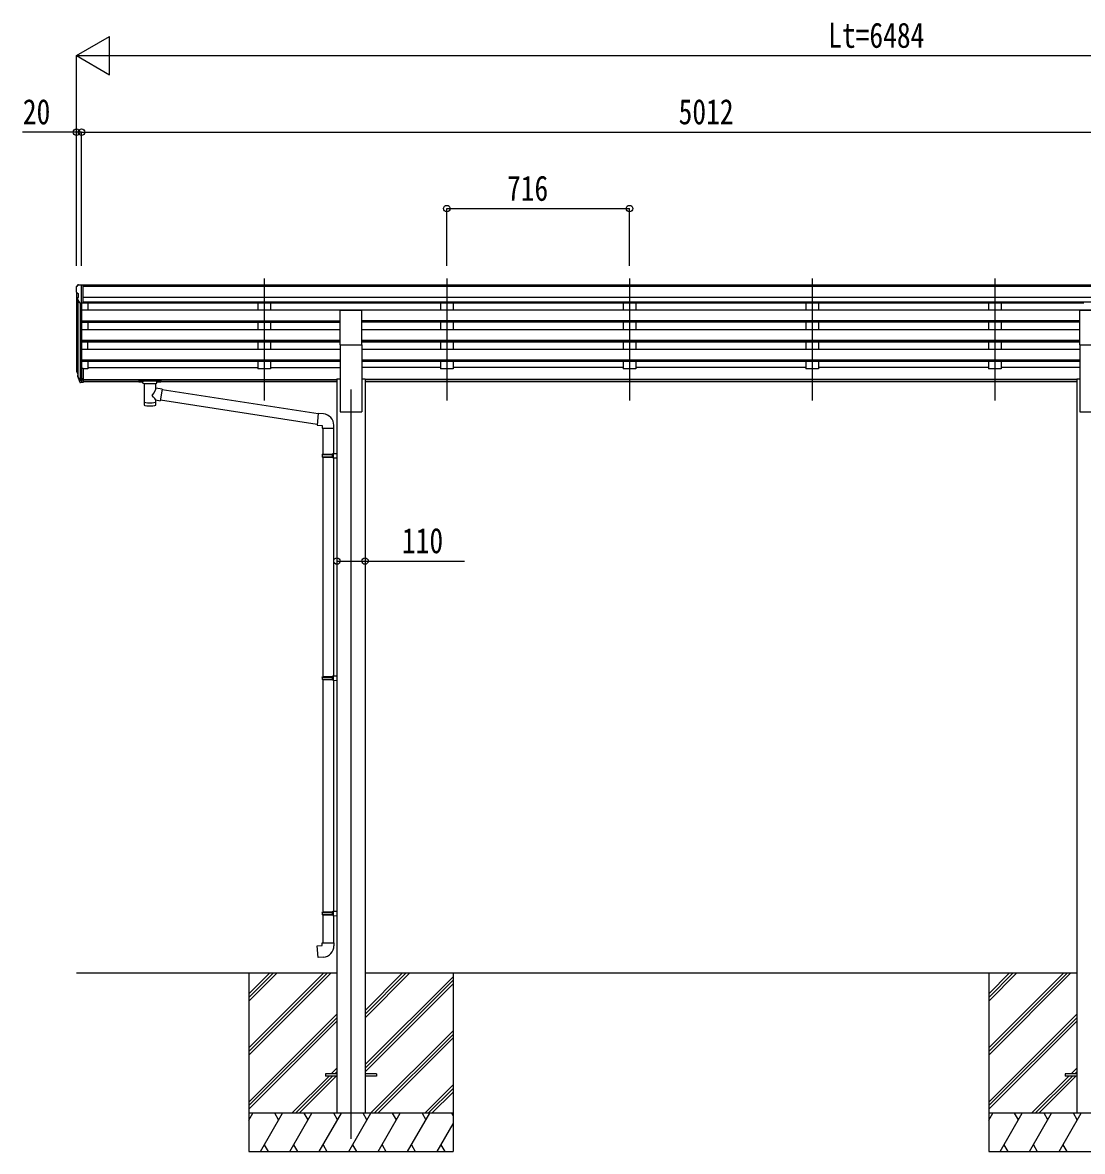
# Model space of a CAD drawing. Units: millimetres, scale not verified. Extents: x -12615 to 12615, y -8910 to 8910.
# Drawn here: x -3842 to 312, y -4915 to -488 of the extents above; entities that cross this region are included whole.
import ezdxf
from ezdxf.enums import TextEntityAlignment as Align

# ---------------------------------------------------------------- set-up
doc = ezdxf.new("R2010")
doc.units = ezdxf.units.MM
doc.header["$LTSCALE"] = 50
for name, color, linetype in [('0-3_YKK_12', 2, 'Continuous'), ('0-4_YKK_13', 4, 'Continuous'), ('0-5_YKK_A1', 4, 'Continuous'), ('0-6_YKK_D', 6, 'Continuous')]:
    doc.layers.add(name, color=color, linetype=linetype)
doc.styles.add('ＭＳ ゴシック', font='')
doc.styles.get('ＭＳ ゴシック').set_extended_font_data('MS Gothic')

msp = doc.modelspace()

# ---------------------------------------------------------------- linework, layer by layer
at = {"layer": '0-3_YKK_12'}
for p, q in [((-2894.94, -1491.89), (-2894.94, -1969.4)), ((-2178.94, -1491.89), (-2178.94, -1969.4)), ((-1462.94, -1491.89), (-1462.94, -1969.4)), ((-746.94, -1491.89), (-746.94, -1969.4)), ((-30.94, -1491.89), (-30.94, -1969.4)), ((-2554.94, -1926.44), (-2554.94, -4865))]:
    msp.add_line(p, q, dxfattribs=at)
at = {"layer": '0-4_YKK_13'}
for p, q in [((-3632.94, -1525.23), (-3632.94, -1525.86)), ((-3630.41, -1547.04), (-3625.09, -1550.11)), ((-3626.03, -1516.42), (-3630.1, -1522.23)), ((-3622.94, -1515.86), (-3625.27, -1516)), ((-3622.94, -1515.86), (-3604.44, -1515.86)), ((-3610.94, -1588.84), (-3610.94, -1515.86)), ((-3604.44, -1515.86), (-3594.44, -1515.94)), ((-3604.44, -1587.84), (-3604.44, -1515.86)), ((-3594.44, -1517.46), (-3594.44, -1515.94)), ((-3618.56, -1587.03), (-3627.57, -1571.43)), ((-3624.94, -1550.37), (-3624.94, -1566.65)), ((-3610.94, -1588.84), (-3616.15, -1588.52)), ((-3604.44, -1587.84), (-3610.94, -1587.84)), ((-2597.44, -1751.06), (-2597.44, -1615.84)), ((-2597.44, -1615.84), (-2512.44, -1615.84)), ((-2512.44, -1751.06), (-2512.44, -1615.84)), ((302.56, -1751.06), (302.56, -1615.84)), ((302.56, -1615.84), (387.56, -1615.84)), ((-2597.44, -1751.06), (-2512.44, -1751.06)), ((302.56, -1751.06), (387.56, -1751.06)), ((-3629.85, -1859.2), (-3625.97, -1867.15)), ((-3629.24, -1857.83), (-3625.97, -1864.89)), ((-3610.94, -1845.01), (-3610.94, -1899.79)), ((-3604.44, -1845.01), (-3610.94, -1845.01)), ((-3604.44, -1845.01), (-3604.44, -1899.05)), ((-3627.53, -1870.48), (-3627.19, -1874.88)), ((-3627.19, -1874.88), (-3618.38, -1898.43)), ((-3626.58, -1874.32), (-3618.38, -1890.5)), ((-3617.37, -1889.37), (-3625.13, -1873.96)), ((-3610.94, -1890.05), (-3616.07, -1890.05)), ((-3610.94, -1891.85), (-3615.79, -1891.85)), ((-3610.94, -1899.79), (-3615.79, -1899.79)), ((-3604.44, -1885.15), (-3610.94, -1885.15)), ((-3604.44, -1890.03), (-3610.94, -1890.03)), ((-3604.44, -1899.05), (-3610.94, -1899.05)), ((-3386.94, -1889.89), (-3386.94, -1895.65)), ((-3386.94, -1890.08), (-3386.94, -1891.62)), ((-3384.94, -1889.23), (-3301.94, -1889.23)), ((-3384.94, -1891.4), (-3301.94, -1891.4)), ((-3384.94, -1896.31), (-3370.44, -1896.31)), ((-3370.44, -1901.96), (-3370.44, -1895.41)), ((-3366.34, -1902.88), (-3366.36, -1988.32)), ((-3320.54, -1921.62), (-3320.54, -1902.88)), ((-3316.44, -1901.96), (-3316.44, -1895.41)), ((-3316.44, -1896.31), (-3301.94, -1896.31)), ((-3299.94, -1889.89), (-3299.94, -1895.65)), ((-3295.32, -1925.53), (-3320.54, -1921.61)), ((-3295.32, -1925.53), (-3302.34, -1970.79)), ((-2684.14, -2022.41), (-3295.64, -1927.54)), ((-3320.52, -1988.32), (-3320.55, -1967.65)), ((-3320.54, -1967.96), (-3302.34, -1970.79)), ((-2687.8, -2064.34), (-3302.07, -1969.05)), ((-2663.13, -2022.29), (-2683.97, -2020.46)), ((-2668.05, -2078.03), (-2622.05, -2078.03)), ((-2665.94, -2078.03), (-2665.94, -2180.36)), ((-2623.94, -2078.03), (-2623.94, -2177.8)), ((-2622.05, -2078.03), (-2622.05, -2067.11)), ((-2667.94, -2182.36), (-2666.94, -2180.36)), ((-2667.94, -2182.36), (-2623.94, -2182.36)), ((-2667.94, -2182.36), (-2667.94, -2190.36)), ((-2667.94, -2190.36), (-2623.94, -2190.36)), ((-2667.94, -2190.36), (-2666.94, -2192.36)), ((-2666.94, -2180.36), (-2623.94, -2180.36)), ((-2666.94, -2192.36), (-2623.94, -2192.36)), ((-2665.94, -2192.36), (-2665.94, -3052.75)), ((-2628.42, -2182.36), (-2628.85, -2180.36)), ((-2625.94, -2177.86), (-2609.94, -2177.39)), ((-2625.94, -2179.86), (-2625.94, -2177.86)), ((-2625.94, -2179.86), (-2623.94, -2179.86)), ((-2625.94, -2194.86), (-2625.94, -2192.86)), ((-2625.94, -2194.86), (-2609.94, -2195.33)), ((-2623.94, -2194.92), (-2623.94, -3050.2)), ((-2609.94, -2177.39), (-2609.94, -2195.33)), ((-2667.94, -3054.75), (-2666.94, -3052.75)), ((-2667.94, -3054.75), (-2623.94, -3054.75)), ((-2667.94, -3054.75), (-2667.94, -3062.75)), ((-2666.94, -3052.75), (-2623.94, -3052.75)), ((-2628.42, -3054.75), (-2628.85, -3052.75)), ((-2625.94, -3050.25), (-2609.94, -3049.78)), ((-2625.94, -3052.25), (-2625.94, -3050.25)), ((-2625.94, -3052.25), (-2623.94, -3052.25)), ((-2609.94, -3049.78), (-2609.94, -3067.73)), ((-2667.94, -3062.75), (-2623.94, -3062.75)), ((-2667.94, -3062.75), (-2666.94, -3064.75)), ((-2666.94, -3064.75), (-2623.94, -3064.75)), ((-2665.94, -3064.75), (-2665.94, -3975.44)), ((-2625.94, -3067.25), (-2625.94, -3065.25)), ((-2625.94, -3067.25), (-2609.94, -3067.73)), ((-2623.94, -3067.31), (-2623.94, -3972.88)), ((-2667.94, -3977.44), (-2666.94, -3975.44)), ((-2667.94, -3977.44), (-2623.94, -3977.44)), ((-2667.94, -3977.44), (-2667.94, -3985.44)), ((-2666.94, -3975.44), (-2623.94, -3975.44)), ((-2628.42, -3977.44), (-2628.85, -3975.44)), ((-2625.94, -3972.94), (-2609.94, -3972.47)), ((-2625.94, -3974.94), (-2625.94, -3972.94)), ((-2625.94, -3974.94), (-2623.94, -3974.94)), ((-2609.94, -3972.47), (-2609.94, -3990.41)), ((-2667.94, -3985.44), (-2623.94, -3985.44)), ((-2667.94, -3985.44), (-2666.94, -3987.44)), ((-2666.94, -3987.44), (-2623.94, -3987.44)), ((-2665.94, -3987.44), (-2665.94, -4097.44)), ((-2625.94, -3989.94), (-2625.94, -3987.94)), ((-2625.94, -3989.94), (-2609.94, -3990.41)), ((-2623.94, -3990), (-2623.94, -4097.44)), ((-2667.94, -4097.44), (-2621.94, -4097.44)), ((-2667.94, -4107.44), (-2667.94, -4097.44)), ((-2621.94, -4097.44), (-2621.94, -4108.36)), ((-2654.94, -4610.5), (-2654.94, -4619.5)), ((-2609.94, -4610.5), (-2654.94, -4610.5)), ((-2609.94, -4619.5), (-2654.94, -4619.5)), ((-2454.94, -4610.5), (-2499.94, -4610.5)), ((-2454.94, -4619.5), (-2499.94, -4619.5)), ((-2454.94, -4610.5), (-2454.94, -4619.5)), ((245.06, -4610.5), (245.06, -4619.5)), ((290.06, -4610.5), (245.06, -4610.5)), ((290.06, -4619.5), (245.06, -4619.5))]:
    msp.add_line(p, q, dxfattribs=at)
for points in [[(-3386.94, -1889.89), (-3386.9, -1889.7), (-3386.82, -1889.56), (-3386.72, -1889.47), (-3386.62, -1889.4), (-3386.5, -1889.36), (-3386.21, -1889.3), (-3385.72, -1889.25), (-3385.18, -1889.23), (-3384.94, -1889.23)], [(-3386.94, -1895.65), (-3386.9, -1895.84), (-3386.82, -1895.98), (-3386.72, -1896.07), (-3386.62, -1896.14), (-3386.5, -1896.18), (-3386.21, -1896.24), (-3385.72, -1896.29), (-3385.18, -1896.31), (-3384.94, -1896.31)], [(-3301.94, -1889.23), (-3301.59, -1889.23), (-3301.06, -1889.26), (-3300.61, -1889.31), (-3300.31, -1889.38), (-3300.14, -1889.48), (-3300.02, -1889.62), (-3299.95, -1889.8), (-3299.94, -1889.89)], [(-3301.94, -1896.31), (-3301.59, -1896.31), (-3301.06, -1896.28), (-3300.61, -1896.23), (-3300.31, -1896.15), (-3300.14, -1896.06), (-3300.02, -1895.92), (-3299.95, -1895.74), (-3299.94, -1895.65)], [(-2683.97, -2020.46), (-2687.97, -2066.29), (-2668.05, -2068.03), (-2668.05, -2078.03)], [(-2628.42, -2182.36), (-2628.42, -2190.36), (-2628.85, -2192.36)], [(-2625.94, -2192.86), (-2623.94, -2192.86), (-2623.94, -2179.86)], [(-2628.42, -3054.75), (-2628.42, -3062.75), (-2628.85, -3064.75)], [(-2625.94, -3065.25), (-2623.94, -3065.25), (-2623.94, -3052.25)], [(-2628.42, -3977.44), (-2628.42, -3985.44), (-2628.85, -3987.44)], [(-2625.94, -3987.94), (-2623.94, -3987.94), (-2623.94, -3974.94)], [(-2663.02, -4153.19), (-2683.86, -4155.01), (-2687.86, -4109.19), (-2667.94, -4107.44)]]:
    msp.add_lwpolyline(points, dxfattribs=at)
for centre, radius, start, end in [((-3629.94, -1525.23), 3, 93, 180), ((-3430.94, -1525.86), 202, 180, 184.94904), ((-3626.04, -1542.67), 6.18, 185.7035, 224.99897), ((-3625.21, -1517), 1, 93.5, 145), ((-3624.97, -1569.93), 3, 94.7167, 210), ((-3625.24, -1566.65), 0.3, 274.7167, 0), ((-3625.24, -1550.37), 0.3, 0, 60), ((-3615.97, -1585.53), 3, 210, 266.5), ((-3601.76, -1850.09), 29.53, 186.50806, 197.98144), ((-3600.35, -1848.33), 30.41, 187.1552, 198.19734), ((-2667.05, -2067.11), 45, 0, 85), ((-2666.94, -4108.36), 45, 275, 0)]:
    msp.add_arc(centre, radius, start, end, dxfattribs=at)
for centre, major_axis, ratio, start_param, end_param in [((-3542.29, -1850.52), (-89.06, 1.43), 0.57596, 6.1962358, 6.3678173), ((-3543.08, -1843.84), (87.93, 4.42), 0.541684, 3.0659337, 3.2228513), ((-3626.23, -1870.48), (1.3, 0), 0.90356, 1.3700892, 3.347195), ((-3540.31, -1854.29), (-89.07, 0), 0.90356, 0.2056023, 0.2515348), ((-3541.02, -1850.42), (-88.05, 0), 0.90356, 0.2662965, 0.3003836), ((-3615.79, -1889.14), (-3, 0), 0.90356, 0.5235988, 1.5707963), ((-3615.79, -1897.08), (3, 0), 0.90356, 3.6651914, 4.712389), ((-3616.07, -1888.69), (-1.5, 0), 0.90356, 0.5235988, 1.5707963), ((-3384.94, -1891.62), (2, 0), 0.109601, 1.5707963, 3.1415927), ((-3343.44, -1901.87), (27.06, 0), 0.069685, 3.1415927, 6.2831853), ((-3343.44, -1895.41), (27, 0), 0.070066, 6.2831853, 9.424778), ((-3332.44, -1899.39), (16, 0), 0.361356, 6.2636979, 6.2831853), ((-3301.94, -1891.62), (2, 0), 0.109601, 0, 1.5707963), ((-3343.44, -1948.16), (-22.81, -26.62), 0.234429, 1.6855472, 3.1268519), ((-3343.44, -1988.32), (22.92, 0), 0.101955, 3.1415499, 6.2833984), ((-3343.44, -1975.88), (22.91, 0), 0.122865, 3.1415927, 6.2831853), ((-3340.89, -1945.52), (20.32, -22.25), 0.045535, 0.0389954, 1.3075346)]:
    msp.add_ellipse(centre, major_axis=major_axis, ratio=ratio, start_param=start_param, end_param=end_param, dxfattribs=at)
at = {"layer": '0-5_YKK_A1'}
for p, q in [((-3630.94, -1546.43), (-3630.94, -1844.65)), ((1384.56, -1517.46), (-3604.44, -1517.46)), ((1384.56, -1522.68), (-3604.44, -1522.68)), ((-3625.97, -1574.2), (-3625.97, -1871.36)), ((-3616.94, -1588.37), (-3616.95, -1889.79)), ((-3610.94, -1588.84), (-3610.94, -1845.01)), ((1394.56, -1566.21), (-3604.44, -1566.21)), ((1394.56, -1584.06), (-3604.44, -1584.06)), ((-3604.44, -1587.31), (317.56, -1587.31)), ((-3585.94, -1587.31), (-3585.94, -1615.65)), ((-2919.94, -1587.31), (-2919.94, -1615.65)), ((-2869.94, -1587.31), (-2869.94, -1615.65)), ((-2203.94, -1587.31), (-2203.94, -1615.65)), ((-2153.94, -1587.31), (-2153.94, -1615.65)), ((-1487.94, -1587.31), (-1487.94, -1615.65)), ((-1437.94, -1587.31), (-1437.94, -1615.65)), ((-771.94, -1587.31), (-771.94, -1615.65)), ((-721.94, -1587.31), (-721.94, -1615.65)), ((-55.94, -1587.31), (-55.94, -1615.65)), ((-5.94, -1587.31), (-5.94, -1615.65)), ((1401.06, -1615.65), (-3610.94, -1615.65)), ((-3610.94, -1657.53), (-2597.44, -1657.53)), ((-3610.94, -1659.03), (-2597.44, -1659.03)), ((-3610.94, -1663.35), (-2597.44, -1663.35)), ((-3585.94, -1663.35), (-3585.94, -1692.09)), ((-2919.94, -1663.35), (-2919.94, -1692.09)), ((-2869.94, -1663.35), (-2869.94, -1692.09)), ((302.56, -1657.53), (-2512.44, -1657.53)), ((302.56, -1659.03), (-2512.44, -1659.03)), ((302.56, -1663.35), (-2512.44, -1663.35)), ((-2203.94, -1663.35), (-2203.94, -1692.09)), ((-2153.94, -1663.35), (-2153.94, -1692.09)), ((-1487.94, -1663.35), (-1487.94, -1692.09)), ((-1437.94, -1663.35), (-1437.94, -1692.09)), ((-771.94, -1663.35), (-771.94, -1692.09)), ((-721.94, -1663.35), (-721.94, -1692.09)), ((-55.94, -1663.35), (-55.94, -1692.09)), ((-5.94, -1663.35), (-5.94, -1692.09)), ((-3610.94, -1692.09), (-2597.44, -1692.09)), ((-2512.44, -1692.09), (302.56, -1692.09)), ((-3610.94, -1733.97), (-2597.44, -1733.97)), ((-3610.94, -1735.47), (-2597.44, -1735.47)), ((-3610.94, -1739.78), (-2597.44, -1739.78)), ((-3610.94, -1768.53), (-2597.44, -1768.53)), ((-3585.94, -1768.53), (-3585.94, -1739.78)), ((-2919.94, -1739.78), (-2919.94, -1768.53)), ((-2869.94, -1739.78), (-2869.94, -1768.53)), ((-2597.44, -1751.06), (-2597.44, -2015)), ((-2512.44, -1733.97), (302.56, -1733.97)), ((-2512.44, -1735.47), (302.56, -1735.47)), ((-2512.44, -1739.78), (302.56, -1739.78)), ((-2512.44, -1751.06), (-2512.44, -2015)), ((-2512.44, -1768.53), (302.56, -1768.53)), ((-2203.94, -1739.78), (-2203.94, -1768.53)), ((-2153.94, -1739.78), (-2153.94, -1768.53)), ((-1487.94, -1739.78), (-1487.94, -1768.53)), ((-1437.94, -1739.78), (-1437.94, -1768.53)), ((-771.94, -1739.78), (-771.94, -1768.53)), ((-721.94, -1739.78), (-721.94, -1768.53)), ((-55.94, -1739.78), (-55.94, -1768.53)), ((-5.94, -1739.78), (-5.94, -1768.53)), ((302.56, -1751.06), (302.56, -2015)), ((-3610.94, -1810.41), (-2597.44, -1810.41)), ((-3610.94, -1811.9), (-2597.44, -1811.9)), ((-2512.44, -1810.41), (302.56, -1810.41)), ((-2512.44, -1811.9), (302.56, -1811.9)), ((-3610.94, -1816.22), (-2597.44, -1816.22)), ((-3585.94, -1845.65), (-3604.44, -1845.65)), ((-3585.94, -1816.22), (-3585.94, -1845.65)), ((-3585.94, -1840.7), (-2919.94, -1840.7)), ((-2919.94, -1816.22), (-2919.94, -1845.65)), ((-2869.94, -1845.65), (-2919.94, -1845.65)), ((-2869.94, -1816.22), (-2869.94, -1845.65)), ((-2869.94, -1840.7), (-2597.44, -1840.7)), ((-2512.44, -1816.22), (302.56, -1816.22)), ((-2203.94, -1840.7), (-2512.44, -1840.7)), ((-2203.94, -1816.22), (-2203.94, -1845.65)), ((-2153.94, -1845.65), (-2203.94, -1845.65)), ((-2153.94, -1816.22), (-2153.94, -1845.65)), ((-1487.94, -1840.7), (-2153.94, -1840.7)), ((-1487.94, -1816.22), (-1487.94, -1845.65)), ((-1437.94, -1845.65), (-1487.94, -1845.65)), ((-1437.94, -1816.22), (-1437.94, -1845.65)), ((-771.94, -1840.7), (-1437.94, -1840.7)), ((-771.94, -1816.22), (-771.94, -1845.65)), ((-721.94, -1845.65), (-771.94, -1845.65)), ((-721.94, -1816.22), (-721.94, -1845.65)), ((-55.94, -1840.7), (-721.94, -1840.7)), ((-55.94, -1816.22), (-55.94, -1845.65)), ((-5.94, -1845.65), (-55.94, -1845.65)), ((-5.94, -1816.22), (-5.94, -1845.65)), ((302.56, -1840.7), (-5.94, -1840.7)), ((-3604.44, -1887.72), (-2609.94, -1887.72)), ((-3604.44, -1889.11), (-2609.94, -1889.11)), ((-3370.44, -1896.8), (-3604.44, -1896.8)), ((-2609.94, -1896.8), (-3316.44, -1896.8)), ((-2609.94, -1885.01), (-2609.94, -4765)), ((-2609.94, -1885.01), (-2597.44, -1885.01)), ((-2512.44, -1885.01), (-2499.94, -1885.01)), ((-2499.94, -1885.01), (-2499.94, -4765)), ((290.06, -1887.72), (-2499.94, -1887.72)), ((290.06, -1889.11), (-2499.94, -1889.11)), ((290.06, -1896.8), (-2499.94, -1896.8)), ((290.06, -1885.01), (290.06, -4765)), ((290.06, -1885.01), (302.56, -1885.01)), ((-2597.44, -2015), (-2512.44, -2015)), ((302.56, -2015), (387.56, -2015)), ((-3630.94, -4215), (-2609.94, -4215)), ((-2954.94, -4215), (-2954.94, -4915)), ((-2954.94, -4509.18), (-2660.76, -4215)), ((-2954.94, -4523.32), (-2646.62, -4215)), ((-2954.94, -4537.46), (-2632.48, -4215)), ((-2954.94, -4325.33), (-2844.61, -4215)), ((-2954.94, -4311.19), (-2858.75, -4215)), ((-2954.94, -4297.05), (-2872.89, -4215)), ((-2499.94, -4215), (290.06, -4215)), ((-2499.94, -4390.83), (-2324.11, -4215)), ((-2499.94, -4376.69), (-2338.25, -4215)), ((-2499.94, -4362.55), (-2352.39, -4215)), ((-2499.94, -4574.68), (-2154.94, -4229.68)), ((-2499.94, -4588.82), (-2154.94, -4243.82)), ((-2154.94, -4215), (-2154.94, -4915)), ((-54.94, -4215), (-54.94, -4915)), ((-54.94, -4509.18), (239.24, -4215)), ((-54.94, -4523.32), (253.38, -4215)), ((-54.94, -4537.46), (267.52, -4215)), ((-54.94, -4325.33), (55.39, -4215)), ((-54.94, -4311.19), (41.25, -4215)), ((-54.94, -4297.05), (27.11, -4215)), ((-2499.94, -4602.96), (-2154.94, -4257.96)), ((-2954.94, -4721.31), (-2609.94, -4376.31)), ((-54.94, -4721.31), (290.06, -4376.31)), ((-2954.94, -4735.45), (-2609.94, -4390.45)), ((-2954.94, -4749.59), (-2609.94, -4404.59)), ((-54.94, -4735.45), (290.06, -4390.45)), ((-54.94, -4749.59), (290.06, -4404.59)), ((-2478.13, -4765), (-2154.94, -4441.81)), ((-2463.99, -4765), (-2154.94, -4455.95)), ((-2449.85, -4765), (-2154.94, -4470.09)), ((-2632, -4610.5), (-2609.94, -4588.44)), ((-2617.86, -4610.5), (-2609.94, -4602.58)), ((268, -4610.5), (290.06, -4588.44)), ((282.14, -4610.5), (290.06, -4602.58)), ((-2786.5, -4765), (-2641, -4619.5)), ((-2772.36, -4765), (-2626.86, -4619.5)), ((-2758.21, -4765), (-2612.71, -4619.5)), ((113.5, -4765), (259, -4619.5)), ((127.64, -4765), (273.14, -4619.5)), ((141.79, -4765), (287.29, -4619.5)), ((-2266, -4765), (-2154.94, -4653.94)), ((-2251.86, -4765), (-2154.94, -4668.08)), ((-2237.71, -4765), (-2154.94, -4682.23)), ((-2154.94, -4765), (-2954.94, -4765)), ((-2954.94, -4792.5), (-2939.06, -4765)), ((-2910.19, -4915), (-2823.59, -4765)), ((-2838.59, -4790.98), (-2853.59, -4765)), ((-2794.72, -4915), (-2708.12, -4765)), ((-2723.12, -4790.98), (-2738.12, -4765)), ((-2679.25, -4915), (-2592.65, -4765)), ((-2607.65, -4790.98), (-2622.65, -4765)), ((-2563.78, -4915), (-2477.18, -4765)), ((-2492.18, -4790.98), (-2507.18, -4765)), ((-2448.31, -4915), (-2361.71, -4765)), ((-2376.71, -4790.98), (-2391.71, -4765)), ((-2332.84, -4915), (-2246.24, -4765)), ((-2276.24, -4765), (-2261.24, -4790.98)), ((-2160.77, -4765), (-2154.94, -4775.1)), ((745.06, -4765), (-54.94, -4765)), ((-54.94, -4792.5), (-39.06, -4765)), ((-10.19, -4915), (76.41, -4765)), ((61.41, -4790.98), (46.41, -4765)), ((105.28, -4915), (191.88, -4765)), ((176.88, -4790.98), (161.88, -4765)), ((220.75, -4915), (307.35, -4765)), ((292.35, -4790.98), (277.35, -4765)), ((-2217.37, -4915), (-2154.94, -4806.86)), ((-2895.2, -4889.02), (-2880.2, -4915)), ((-2779.73, -4889.02), (-2764.73, -4915)), ((-2664.25, -4889.02), (-2649.25, -4915)), ((-2548.78, -4889.02), (-2533.79, -4915)), ((-2433.31, -4889.02), (-2418.32, -4915)), ((-2317.84, -4889.02), (-2302.85, -4915)), ((-2202.38, -4889.02), (-2187.38, -4915)), ((4.8, -4889.02), (19.8, -4915)), ((120.27, -4889.02), (135.27, -4915)), ((235.75, -4889.02), (250.75, -4915)), ((-2954.94, -4915), (-2154.94, -4915)), ((-54.94, -4915), (745.06, -4915))]:
    msp.add_line(p, q, dxfattribs=at)
at = {"layer": '0-6_YKK_D'}
for p, q in [((-3630.94, -617.46), (-3501.04, -542.46)), ((-3501.04, -692.46), (-3501.04, -542.46)), ((-3630.94, -1441.89), (-3630.94, -616.46)), ((-3630.94, -617.46), (-3501.04, -692.46)), ((-3630.94, -617.46), (-3371.13, -617.46)), ((-3480.94, -617.46), (2703.06, -617.46)), ((-3630.94, -1441.89), (-3630.94, -916.46)), ((-3610.94, -1441.89), (-3610.94, -916.46)), ((-3610.94, -1441.89), (-3610.94, -916.46)), ((-3610.94, -917.46), (1401.06, -917.46)), ((-2178.94, -1441.89), (-2178.94, -1216.46)), ((-2178.94, -1217.46), (-1462.94, -1217.46)), ((-1462.94, -1441.89), (-1462.94, -1216.46))]:
    msp.add_line(p, q, dxfattribs=at)
for points in [[(-3610.94, -917.46), (-3630.94, -917.46), (-3842.34, -917.46)], [(-2609.94, -2599.55), (-2499.94, -2599.55), (-2109.34, -2599.55)]]:
    msp.add_lwpolyline(points, dxfattribs=at)
for centre in [(-3630.94, -917.46), (-3610.94, -917.46), (-3610.94, -917.46), (-2178.94, -1217.46), (-1462.94, -1217.46), (-2609.94, -2599.55), (-2499.94, -2599.55)]:
    msp.add_circle(centre, 12.75, dxfattribs=at)

# ---------------------------------------------------------------- texts
at = {"layer": '0-6_YKK_D', "style": 'ＭＳ ゴシック', "width": 0.8}
for s, p in [('Lt=6484', (-684.14, -616.46)), ('20', (-3841.34, -916.46)), ('5012', (-1270.54, -916.46)), ('716', (-1943.34, -1216.46)), ('110', (-2355.14, -2598.55))]:
    msp.add_text(s, height=98.97, dxfattribs=at).set_placement(p, align=Align.BOTTOM_LEFT)

doc.saveas('drawing.dxf')
